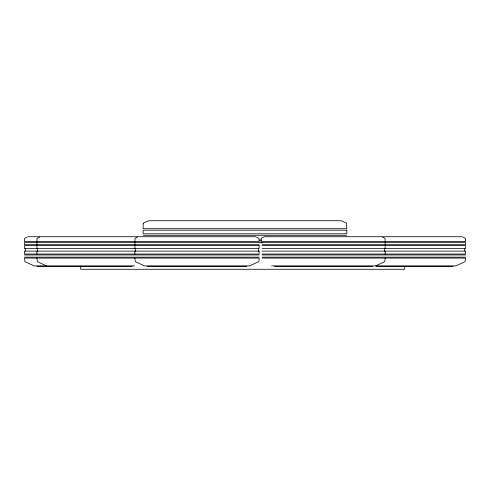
<?xml version="1.0" encoding="UTF-8"?>
<svg xmlns="http://www.w3.org/2000/svg" width="490" height="490" viewBox="0 0 490 490"><rect width="100%" height="100%" fill="white"/><g stroke="black" fill="none" stroke-linecap="round" stroke-linejoin="round"><path stroke-width="0.73" d="M375.646 265.892L384.791 261.623L385.177 258.083M27.183 237.062L24.604 238.373L24.5 241.582L259.088 241.582L258.99 238.373L256.411 237.062M39.598 237.062L37.02 238.373L36.915 241.582M137.58 237.062L135.001 238.373L134.897 241.582M143.129 235.304L346.804 235.304M27.893 236.725L255.694 236.725M462.107 236.725L264.38 236.725L261.207 238.183L260.986 241.582L465.5 241.582L465.396 238.373L462.817 237.062M259.039 240.112L261.501 240.112M259.088 242.501L24.5 242.501L24.5 244.7L259.088 244.7M260.986 242.501L465.5 242.501L465.5 244.7L262.168 244.7M259.179 242.807L262.211 242.807M262.168 245.613L465.5 245.613L465.5 248.546L262.168 248.546M262.168 251.113L465.5 251.113L465.5 254.047L262.168 254.047M24.5 254.965L259.088 254.965M262.168 254.965L465.5 254.965M24.5 257.164L259.088 257.164M262.168 257.164L465.5 257.164M262.168 258.083L465.5 258.083L465.114 261.623L455.97 265.892L271.613 265.892M134.646 265.892L34.031 265.892L24.886 261.623L24.5 258.083L259.088 258.083L259.088 260.827L258.708 261.623L249.557 265.892L144.428 265.892L135.283 261.623L134.897 258.083M36.824 266.327L132.184 266.327M147.221 266.327L246.77 266.327M274.467 266.327L372.853 266.327M376.375 266.327L453.177 266.327M382.494 237.062L385.073 238.373L385.177 241.582M46.446 265.892L37.301 261.623L36.915 258.083M464.728 248.546L464.728 251.113M404.697 266.254L404.697 269.273L80.672 269.273L80.672 266.254M385.177 242.501L385.177 244.7M385.177 245.613L385.177 248.546M385.177 251.113L385.177 254.047M384.405 248.546L384.405 251.113M258.322 248.546L258.322 251.113M135.669 248.546L135.669 251.113M134.897 242.501L134.897 244.7M134.897 245.613L134.897 248.546M134.897 251.113L134.897 254.047M37.687 248.546L37.687 251.113M36.915 242.501L36.915 244.7M36.915 245.613L36.915 248.546M36.915 251.113L36.915 254.047M25.272 248.546L25.272 251.113M143.172 223.789L143.129 228.689L346.804 228.689L346.43 223.115L341.23 220.727L148.697 220.727L143.76 222.877L143.172 223.789M346.804 230.196L143.129 230.196L143.129 233.804L346.804 233.804L346.804 230.196M259.088 245.613L24.5 245.613L24.5 248.546L259.088 248.546L259.088 245.613M259.088 251.113L24.5 251.113L24.5 254.047L259.088 254.047L259.088 251.113"/></g></svg>
